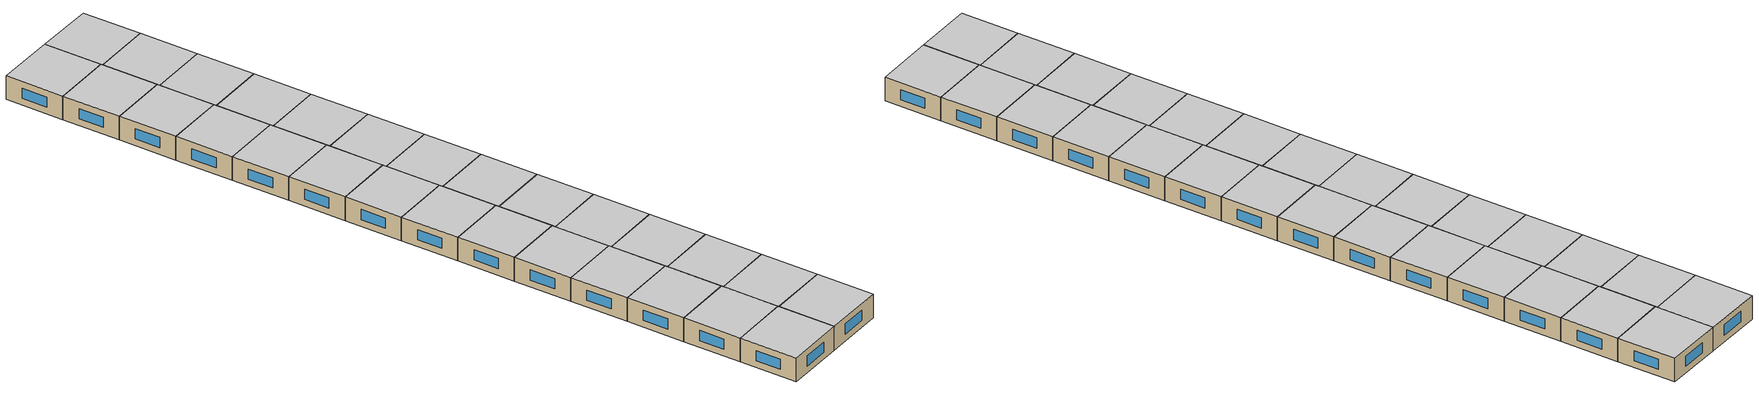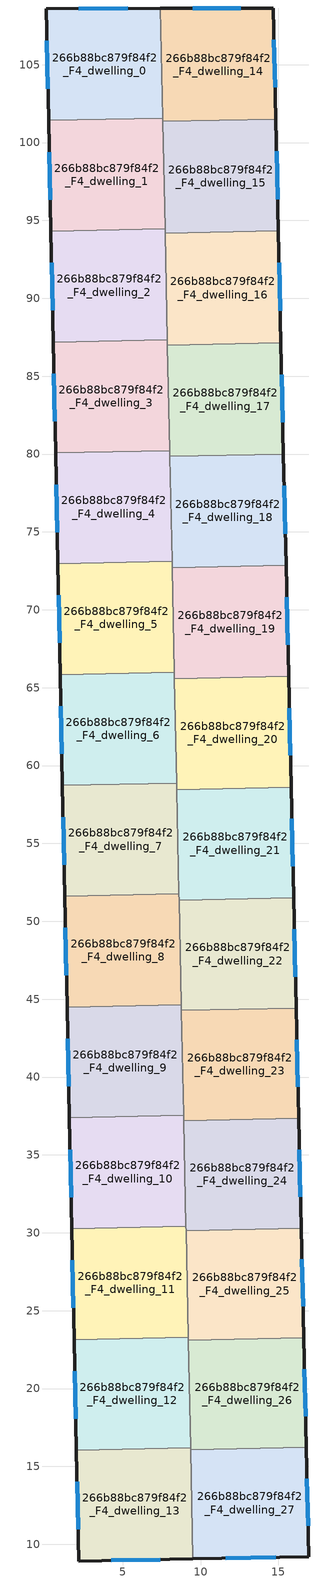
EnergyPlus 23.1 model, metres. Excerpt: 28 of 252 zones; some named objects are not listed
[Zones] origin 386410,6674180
266b88bc879f84f2_F4_dwelling_0
 floor to 266b88bc879f84f2_F3_dwelling_0 (EU_floor_Construction): 7.43,108.62 7.57,101.57 0.24,101.42 0.09,108.6 z12
 wall outside (EU_wall_Construction): 7.43,108.62 0.09,108.6 0.24,101.42 z12:15
 wall to 266b88bc879f84f2_F4_dwelling_14 (EU_wall_Construction): 7.57,101.57 7.43,108.62 z12:15
 wall to 266b88bc879f84f2_F4_dwelling_1 (EU_wall_Construction): 0.24,101.42 7.57,101.57 z12:15
 window (EU_Window_Construction): 5.33,108.61 2.19,108.6 / 0.14,106.55 0.2,103.47 z12.86:14.14
 ceiling to 266b88bc879f84f2_F5_dwelling_0 (EU_floor_Construction): 7.57,101.57 7.43,108.62 0.09,108.6 0.24,101.42 z15
266b88bc879f84f2_F4_dwelling_1
 floor to 266b88bc879f84f2_F3_dwelling_1 (EU_floor_Construction): 7.57,101.57 7.72,94.45 0.39,94.3 0.24,101.42 z12
 wall outside (EU_wall_Construction): 0.24,101.42 0.39,94.3 z12:15
 wall to 266b88bc879f84f2_F4_dwelling_2 (EU_wall_Construction): 0.39,94.3 7.72,94.45 z12:15
 wall to 266b88bc879f84f2_F4_dwelling_15 (EU_wall_Construction): 7.72,94.45 7.58,101.35 z12:15
 wall to 266b88bc879f84f2_F4_dwelling_14 (EU_wall_Construction): 7.58,101.35 7.57,101.57 z12:15
 window (EU_Window_Construction): 0.29,99.38 0.35,96.33 z12.86:14.14
 ceiling to 266b88bc879f84f2_F5_dwelling_1 (EU_floor_Construction): 7.72,94.45 7.57,101.57 0.24,101.42 0.39,94.3 z15
266b88bc879f84f2_F4_dwelling_10
 floor to 266b88bc879f84f2_F3_dwelling_10 (EU_floor_Construction): 8.91,37.53 9.06,30.42 1.73,30.26 1.58,37.38 z12
 wall outside (EU_wall_Construction): 1.58,37.38 1.73,30.26 z12:15
 wall to 266b88bc879f84f2_F4_dwelling_9 (EU_wall_Construction): 8.91,37.53 1.58,37.38 z12:15
 wall to 266b88bc879f84f2_F4_dwelling_11 (EU_wall_Construction): 1.73,30.26 9.06,30.42 z12:15
 wall to 266b88bc879f84f2_F4_dwelling_24 (EU_wall_Construction): 9.06,30.42 8.92,37.2 z12:15
 wall to 266b88bc879f84f2_F4_dwelling_23 (EU_wall_Construction): 8.92,37.2 8.91,37.53 z12:15
 window (EU_Window_Construction): 1.63,35.34 1.69,32.3 z12.86:14.14
 ceiling to 266b88bc879f84f2_F5_dwelling_10 (EU_floor_Construction): 9.06,30.42 8.91,37.53 1.58,37.38 1.73,30.26 z15
266b88bc879f84f2_F4_dwelling_11
 floor to 266b88bc879f84f2_F3_dwelling_11 (EU_floor_Construction): 9.06,30.42 9.21,23.3 1.88,23.15 1.73,30.26 z12
 wall outside (EU_wall_Construction): 1.73,30.26 1.88,23.15 z12:15
 wall to 266b88bc879f84f2_F4_dwelling_12 (EU_wall_Construction): 1.88,23.15 9.21,23.3 z12:15
 wall to 266b88bc879f84f2_F4_dwelling_25 (EU_wall_Construction): 9.21,23.3 9.07,30.14 z12:15
 wall to 266b88bc879f84f2_F4_dwelling_24 (EU_wall_Construction): 9.07,30.14 9.06,30.41 z12:15
 window (EU_Window_Construction): 1.78,28.23 1.84,25.18 z12.86:14.14
 ceiling to 266b88bc879f84f2_F5_dwelling_11 (EU_floor_Construction): 9.21,23.3 9.06,30.42 1.73,30.26 1.88,23.15 z15
266b88bc879f84f2_F4_dwelling_12
 floor to 266b88bc879f84f2_F3_dwelling_12 (EU_floor_Construction): 9.21,23.3 9.36,16.18 2.03,16.03 1.88,23.15 z12
 wall outside (EU_wall_Construction): 1.88,23.15 2.03,16.03 z12:15
 wall to 266b88bc879f84f2_F4_dwelling_13 (EU_wall_Construction): 2.03,16.03 9.36,16.18 z12:15
 wall to 266b88bc879f84f2_F4_dwelling_26 (EU_wall_Construction): 9.36,16.18 9.22,23.1 z12:15
 wall to 266b88bc879f84f2_F4_dwelling_25 (EU_wall_Construction): 9.22,23.1 9.21,23.3 z12:15
 window (EU_Window_Construction): 1.92,21.11 1.99,18.06 z12.86:14.14
 ceiling to 266b88bc879f84f2_F5_dwelling_12 (EU_floor_Construction): 9.36,16.18 9.21,23.3 1.88,23.15 2.03,16.03 z15
266b88bc879f84f2_F4_dwelling_13
 floor to 266b88bc879f84f2_F3_dwelling_13 (EU_floor_Construction): 9.36,16.18 9.36,16.07 9.51,9.06 2.18,8.92 2.03,16.03 z12
 wall outside (EU_wall_Construction): 2.03,16.03 2.18,8.92 9.51,9.06 z12:15
 wall to 266b88bc879f84f2_F4_dwelling_27 (EU_wall_Construction): 9.51,9.06 9.36,16.07 z12:15
 wall to 266b88bc879f84f2_F4_dwelling_26 (EU_wall_Construction): 9.36,16.07 9.36,16.18 z12:15
 window (EU_Window_Construction): 4.27,8.96 7.41,9.02 / 2.07,14 2.14,10.96 z12.86:14.14
 ceiling to 266b88bc879f84f2_F5_dwelling_13 (EU_floor_Construction): 9.51,9.06 9.36,16.07 9.36,16.18 2.03,16.03 2.18,8.92 z15
266b88bc879f84f2_F4_dwelling_14
 floor to 266b88bc879f84f2_F3_dwelling_14 (EU_floor_Construction): 14.67,108.64 14.83,101.5 7.58,101.35 7.43,108.62 z12
 wall outside (EU_wall_Construction): 14.83,101.5 14.67,108.64 7.43,108.62 z12:15
 wall to 266b88bc879f84f2_F4_dwelling_15 (EU_wall_Construction): 7.58,101.35 14.83,101.5 z12:15
 window (EU_Window_Construction): 12.6,108.63 9.5,108.62 / 14.78,103.54 14.71,106.6 z12.86:14.14
 ceiling to 266b88bc879f84f2_F5_dwelling_14 (EU_floor_Construction): 14.83,101.5 14.67,108.64 7.43,108.62 7.58,101.35 z15
266b88bc879f84f2_F4_dwelling_15
 floor to 266b88bc879f84f2_F3_dwelling_15 (EU_floor_Construction): 14.83,101.5 15,94.32 7.73,94.17 7.58,101.35 z12
 wall outside (EU_wall_Construction): 15,94.32 14.83,101.5 z12:15
 wall to 266b88bc879f84f2_F4_dwelling_16 (EU_wall_Construction): 7.73,94.17 15,94.32 z12:15
 wall to 266b88bc879f84f2_F4_dwelling_2 (EU_wall_Construction): 7.72,94.45 7.73,94.17 z12:15
 window (EU_Window_Construction): 14.95,96.37 14.88,99.45 z12.86:14.14
 ceiling to 266b88bc879f84f2_F5_dwelling_15 (EU_floor_Construction): 15,94.32 14.83,101.5 7.58,101.35 7.73,94.17 z15
266b88bc879f84f2_F4_dwelling_16
 floor to 266b88bc879f84f2_F3_dwelling_16 (EU_floor_Construction): 15,94.32 15.16,87.15 7.88,87 7.73,94.17 z12
 wall outside (EU_wall_Construction): 15.16,87.15 15,94.32 z12:15
 wall to 266b88bc879f84f2_F4_dwelling_17 (EU_wall_Construction): 7.88,87 15.16,87.15 z12:15
 wall to 266b88bc879f84f2_F4_dwelling_2 (EU_wall_Construction): 7.73,94.17 7.87,87.34 z12:15
 wall to 266b88bc879f84f2_F4_dwelling_3 (EU_wall_Construction): 7.87,87.34 7.88,87 z12:15
 window (EU_Window_Construction): 15.11,89.2 15.04,92.27 z12.86:14.14
 ceiling to 266b88bc879f84f2_F5_dwelling_16 (EU_floor_Construction): 15.16,87.15 15,94.32 7.73,94.17 7.88,87 z15
266b88bc879f84f2_F4_dwelling_17
 floor to 266b88bc879f84f2_F3_dwelling_17 (EU_floor_Construction): 15.16,87.15 15.32,80 8.03,79.84 7.88,87 z12
 wall outside (EU_wall_Construction): 15.32,80 15.16,87.15 z12:15
 wall to 266b88bc879f84f2_F4_dwelling_18 (EU_wall_Construction): 8.03,79.84 15.32,80 z12:15
 wall to 266b88bc879f84f2_F4_dwelling_3 (EU_wall_Construction): 7.88,87 8.02,80.22 z12:15
 wall to 266b88bc879f84f2_F4_dwelling_4 (EU_wall_Construction): 8.02,80.22 8.03,79.84 z12:15
 window (EU_Window_Construction): 15.28,82.04 15.21,85.11 z12.86:14.14
 ceiling to 266b88bc879f84f2_F5_dwelling_17 (EU_floor_Construction): 15.32,80 15.16,87.15 7.88,87 8.03,79.84 z15
266b88bc879f84f2_F4_dwelling_18
 floor to 266b88bc879f84f2_F3_dwelling_18 (EU_floor_Construction): 15.32,80 15.49,72.85 8.18,72.7 8.03,79.84 z12
 wall outside (EU_wall_Construction): 15.49,72.85 15.32,80 z12:15
 wall to 266b88bc879f84f2_F4_dwelling_19 (EU_wall_Construction): 8.18,72.7 15.49,72.85 z12:15
 wall to 266b88bc879f84f2_F4_dwelling_4 (EU_wall_Construction): 8.03,79.84 8.17,73.11 z12:15
 wall to 266b88bc879f84f2_F4_dwelling_5 (EU_wall_Construction): 8.17,73.11 8.18,72.7 z12:15
 window (EU_Window_Construction): 15.44,74.89 15.37,77.96 z12.86:14.14
 ceiling to 266b88bc879f84f2_F5_dwelling_18 (EU_floor_Construction): 15.49,72.85 15.32,80 8.03,79.84 8.18,72.7 z15
266b88bc879f84f2_F4_dwelling_19
 floor to 266b88bc879f84f2_F3_dwelling_19 (EU_floor_Construction): 15.49,72.85 15.65,65.73 8.33,65.57 8.18,72.7 z12
 wall outside (EU_wall_Construction): 15.65,65.73 15.49,72.85 z12:15
 wall to 266b88bc879f84f2_F4_dwelling_20 (EU_wall_Construction): 8.33,65.57 15.65,65.73 z12:15
 wall to 266b88bc879f84f2_F4_dwelling_5 (EU_wall_Construction): 8.18,72.7 8.32,65.99 z12:15
 wall to 266b88bc879f84f2_F4_dwelling_6 (EU_wall_Construction): 8.32,65.99 8.33,65.57 z12:15
 window (EU_Window_Construction): 15.61,67.76 15.53,70.82 z12.86:14.14
 ceiling to 266b88bc879f84f2_F5_dwelling_19 (EU_floor_Construction): 15.65,65.73 15.49,72.85 8.18,72.7 8.33,65.57 z15
266b88bc879f84f2_F4_dwelling_2
 floor to 266b88bc879f84f2_F3_dwelling_2 (EU_floor_Construction): 7.72,94.45 7.87,87.34 0.54,87.19 0.39,94.3 z12
 wall outside (EU_wall_Construction): 0.39,94.3 0.54,87.19 z12:15
 wall to 266b88bc879f84f2_F4_dwelling_3 (EU_wall_Construction): 0.54,87.19 7.87,87.34 z12:15
 window (EU_Window_Construction): 0.44,92.27 0.5,89.22 z12.86:14.14
 ceiling to 266b88bc879f84f2_F5_dwelling_2 (EU_floor_Construction): 7.87,87.34 7.72,94.45 0.39,94.3 0.54,87.19 z15
266b88bc879f84f2_F4_dwelling_20
 floor to 266b88bc879f84f2_F3_dwelling_20 (EU_floor_Construction): 15.65,65.73 15.82,58.61 8.48,58.46 8.33,65.57 z12
 wall outside (EU_wall_Construction): 15.82,58.61 15.65,65.73 z12:15
 wall to 266b88bc879f84f2_F4_dwelling_21 (EU_wall_Construction): 8.48,58.46 15.82,58.61 z12:15
 wall to 266b88bc879f84f2_F4_dwelling_6 (EU_wall_Construction): 8.33,65.57 8.47,58.88 z12:15
 wall to 266b88bc879f84f2_F4_dwelling_7 (EU_wall_Construction): 8.47,58.88 8.48,58.46 z12:15
 window (EU_Window_Construction): 15.77,60.65 15.7,63.69 z12.86:14.14
 ceiling to 266b88bc879f84f2_F5_dwelling_20 (EU_floor_Construction): 15.82,58.61 15.65,65.73 8.33,65.57 8.48,58.46 z15
266b88bc879f84f2_F4_dwelling_21
 floor to 266b88bc879f84f2_F3_dwelling_21 (EU_floor_Construction): 15.82,58.61 15.98,51.51 8.62,51.36 8.48,58.46 z12
 wall outside (EU_wall_Construction): 15.98,51.51 15.82,58.61 z12:15
 wall to 266b88bc879f84f2_F4_dwelling_22 (EU_wall_Construction): 8.62,51.36 15.98,51.51 z12:15
 wall to 266b88bc879f84f2_F4_dwelling_7 (EU_wall_Construction): 8.48,58.46 8.62,51.76 z12:15
 wall to 266b88bc879f84f2_F4_dwelling_8 (EU_wall_Construction): 8.62,51.76 8.62,51.36 z12:15
 window (EU_Window_Construction): 15.93,53.54 15.86,56.58 z12.86:14.14
 ceiling to 266b88bc879f84f2_F5_dwelling_21 (EU_floor_Construction): 15.98,51.51 15.82,58.61 8.48,58.46 8.62,51.36 z15
266b88bc879f84f2_F4_dwelling_22
 floor to 266b88bc879f84f2_F3_dwelling_22 (EU_floor_Construction): 15.98,51.51 16.14,44.43 8.77,44.27 8.62,51.36 z12
 wall outside (EU_wall_Construction): 16.14,44.43 15.98,51.51 z12:15
 wall to 266b88bc879f84f2_F4_dwelling_23 (EU_wall_Construction): 8.77,44.27 16.14,44.43 z12:15
 wall to 266b88bc879f84f2_F4_dwelling_8 (EU_wall_Construction): 8.62,51.36 8.77,44.65 z12:15
 wall to 266b88bc879f84f2_F4_dwelling_9 (EU_wall_Construction): 8.77,44.65 8.77,44.27 z12:15
 window (EU_Window_Construction): 16.09,46.45 16.02,49.49 z12.86:14.14
 ceiling to 266b88bc879f84f2_F5_dwelling_22 (EU_floor_Construction): 16.14,44.43 15.98,51.51 8.62,51.36 8.77,44.27 z15
266b88bc879f84f2_F4_dwelling_23
 floor to 266b88bc879f84f2_F3_dwelling_23 (EU_floor_Construction): 16.14,44.43 16.3,37.36 8.92,37.2 8.77,44.27 z12
 wall outside (EU_wall_Construction): 16.3,37.36 16.14,44.43 z12:15
 wall to 266b88bc879f84f2_F4_dwelling_24 (EU_wall_Construction): 8.92,37.2 16.3,37.36 z12:15
 wall to 266b88bc879f84f2_F4_dwelling_9 (EU_wall_Construction): 8.77,44.27 8.91,37.53 z12:15
 window (EU_Window_Construction): 16.26,39.38 16.19,42.41 z12.86:14.14
 ceiling to 266b88bc879f84f2_F5_dwelling_23 (EU_floor_Construction): 16.3,37.36 16.14,44.43 8.77,44.27 8.92,37.2 z15
266b88bc879f84f2_F4_dwelling_24
 floor to 266b88bc879f84f2_F3_dwelling_24 (EU_floor_Construction): 16.3,37.36 16.47,30.3 9.07,30.14 8.92,37.2 z12
 wall outside (EU_wall_Construction): 16.47,30.3 16.3,37.36 z12:15
 wall to 266b88bc879f84f2_F4_dwelling_25 (EU_wall_Construction): 9.07,30.14 16.47,30.3 z12:15
 window (EU_Window_Construction): 16.42,32.31 16.35,35.34 z12.86:14.14
 ceiling to 266b88bc879f84f2_F5_dwelling_24 (EU_floor_Construction): 16.47,30.3 16.3,37.36 8.92,37.2 9.07,30.14 z15
266b88bc879f84f2_F4_dwelling_25
 floor to 266b88bc879f84f2_F3_dwelling_25 (EU_floor_Construction): 16.47,30.3 16.63,23.25 9.22,23.1 9.07,30.14 z12
 wall outside (EU_wall_Construction): 16.63,23.25 16.47,30.3 z12:15
 wall to 266b88bc879f84f2_F4_dwelling_26 (EU_wall_Construction): 9.22,23.1 16.63,23.25 z12:15
 window (EU_Window_Construction): 16.58,25.27 16.51,28.29 z12.86:14.14
 ceiling to 266b88bc879f84f2_F5_dwelling_25 (EU_floor_Construction): 16.63,23.25 16.47,30.3 9.07,30.14 9.22,23.1 z15
266b88bc879f84f2_F4_dwelling_26
 floor to 266b88bc879f84f2_F3_dwelling_26 (EU_floor_Construction): 16.63,23.25 16.79,16.22 9.36,16.07 9.22,23.1 z12
 wall outside (EU_wall_Construction): 16.79,16.22 16.63,23.25 z12:15
 wall to 266b88bc879f84f2_F4_dwelling_27 (EU_wall_Construction): 9.36,16.07 16.79,16.22 z12:15
 window (EU_Window_Construction): 16.74,18.23 16.67,21.25 z12.86:14.14
 ceiling to 266b88bc879f84f2_F5_dwelling_26 (EU_floor_Construction): 16.79,16.22 16.63,23.25 9.22,23.1 9.36,16.07 z15
266b88bc879f84f2_F4_dwelling_27
 floor to 266b88bc879f84f2_F3_dwelling_27 (EU_floor_Construction): 16.79,16.22 16.95,9.2 9.51,9.06 9.36,16.07 z12
 wall outside (EU_wall_Construction): 9.51,9.06 16.95,9.2 16.79,16.22 z12:15
 window (EU_Window_Construction): 16.9,11.2 16.83,14.22 / 11.63,9.1 14.82,9.16 z12.86:14.14
 ceiling to 266b88bc879f84f2_F5_dwelling_27 (EU_floor_Construction): 16.95,9.2 16.79,16.22 9.36,16.07 9.51,9.06 z15
266b88bc879f84f2_F4_dwelling_3
 floor to 266b88bc879f84f2_F3_dwelling_3 (EU_floor_Construction): 7.87,87.34 8.02,80.22 0.69,80.07 0.54,87.19 z12
 wall outside (EU_wall_Construction): 0.54,87.19 0.69,80.07 z12:15
 wall to 266b88bc879f84f2_F4_dwelling_4 (EU_wall_Construction): 0.69,80.07 8.02,80.22 z12:15
 window (EU_Window_Construction): 0.58,85.15 0.65,82.1 z12.86:14.14
 ceiling to 266b88bc879f84f2_F5_dwelling_3 (EU_floor_Construction): 8.02,80.22 7.87,87.34 0.54,87.19 0.69,80.07 z15
266b88bc879f84f2_F4_dwelling_4
 floor to 266b88bc879f84f2_F3_dwelling_4 (EU_floor_Construction): 8.02,80.22 8.17,73.11 0.84,72.95 0.69,80.07 z12
 wall outside (EU_wall_Construction): 0.69,80.07 0.84,72.95 z12:15
 wall to 266b88bc879f84f2_F4_dwelling_5 (EU_wall_Construction): 0.84,72.95 8.17,73.11 z12:15
 window (EU_Window_Construction): 0.73,78.04 0.8,74.99 z12.86:14.14
 ceiling to 266b88bc879f84f2_F5_dwelling_4 (EU_floor_Construction): 8.17,73.11 8.02,80.22 0.69,80.07 0.84,72.95 z15
266b88bc879f84f2_F4_dwelling_5
 floor to 266b88bc879f84f2_F3_dwelling_5 (EU_floor_Construction): 8.17,73.11 8.32,65.99 0.99,65.84 0.84,72.95 z12
 wall outside (EU_wall_Construction): 0.84,72.95 0.99,65.84 z12:15
 wall to 266b88bc879f84f2_F4_dwelling_6 (EU_wall_Construction): 0.99,65.84 8.32,65.99 z12:15
 window (EU_Window_Construction): 0.88,70.92 0.95,67.87 z12.86:14.14
 ceiling to 266b88bc879f84f2_F5_dwelling_5 (EU_floor_Construction): 8.32,65.99 8.17,73.11 0.84,72.95 0.99,65.84 z15
266b88bc879f84f2_F4_dwelling_6
 floor to 266b88bc879f84f2_F3_dwelling_6 (EU_floor_Construction): 8.32,65.99 8.47,58.88 1.14,58.72 0.99,65.84 z12
 wall outside (EU_wall_Construction): 0.99,65.84 1.14,58.72 z12:15
 wall to 266b88bc879f84f2_F4_dwelling_7 (EU_wall_Construction): 1.14,58.72 8.47,58.88 z12:15
 window (EU_Window_Construction): 1.03,63.81 1.09,60.76 z12.86:14.14
 ceiling to 266b88bc879f84f2_F5_dwelling_6 (EU_floor_Construction): 8.47,58.88 8.32,65.99 0.99,65.84 1.14,58.72 z15
266b88bc879f84f2_F4_dwelling_7
 floor to 266b88bc879f84f2_F3_dwelling_7 (EU_floor_Construction): 8.47,58.88 8.62,51.76 1.29,51.61 1.14,58.72 z12
 wall outside (EU_wall_Construction): 1.14,58.72 1.29,51.61 z12:15
 wall to 266b88bc879f84f2_F4_dwelling_8 (EU_wall_Construction): 1.29,51.61 8.62,51.76 z12:15
 window (EU_Window_Construction): 1.18,56.69 1.24,53.64 z12.86:14.14
 ceiling to 266b88bc879f84f2_F5_dwelling_7 (EU_floor_Construction): 8.62,51.76 8.47,58.88 1.14,58.72 1.29,51.61 z15
266b88bc879f84f2_F4_dwelling_8
 floor to 266b88bc879f84f2_F3_dwelling_8 (EU_floor_Construction): 8.62,51.76 8.77,44.65 1.43,44.49 1.29,51.61 z12
 wall outside (EU_wall_Construction): 1.29,51.61 1.43,44.49 z12:15
 wall to 266b88bc879f84f2_F4_dwelling_9 (EU_wall_Construction): 1.43,44.49 8.77,44.65 z12:15
 window (EU_Window_Construction): 1.33,49.58 1.39,46.53 z12.86:14.14
 ceiling to 266b88bc879f84f2_F5_dwelling_8 (EU_floor_Construction): 8.77,44.65 8.62,51.76 1.29,51.61 1.43,44.49 z15
266b88bc879f84f2_F4_dwelling_9
 floor to 266b88bc879f84f2_F3_dwelling_9 (EU_floor_Construction): 8.77,44.65 8.91,37.53 1.58,37.38 1.43,44.49 z12
 wall outside (EU_wall_Construction): 1.43,44.49 1.58,37.38 z12:15
 window (EU_Window_Construction): 1.48,42.46 1.54,39.41 z12.86:14.14
 ceiling to 266b88bc879f84f2_F5_dwelling_9 (EU_floor_Construction): 8.91,37.53 8.77,44.65 1.43,44.49 1.58,37.38 z15
[Building]
EU S2 Campaign: North Axis=0; Terrain=City; Solar Distribution=FullExterior
[Site:Location]
Helsinki-Vantaa.AP: Latitude=60.317; Longitude=24.963; Time Zone=2; Elevation=54.6
[SizingPeriod:WeatherFileDays]
AnnualSizingPeriod: Begin Month=1; Begin Day of Month=1; End Month=12; End Day of Month=31; Day of Week for Start Day=Monday; Use Weather File Daylight Saving Period=No; Use Weather File Rain and Snow Indicators=No
[MATERIAL]
EU_InternalMass_Material: Roughness=MediumRough; Thickness=0.1; Conductivity=1; Density=1800; Specific Heat=900; Thermal Absorptance=0.9; Solar Absorptance=0.7; Visible Absorptance=0.7
[MATERIAL:NOMASS] Roughness=MediumRough; Thermal Absorptance=0.9; Solar Absorptance=0.7; Visible Absorptance=0.7
Name | Thermal Resistance
EU_wall_NoMass | 1.10183
EU_floor_NoMass | 1.70606
[WINDOWMATERIAL:SIMPLEGLAZINGSYSTEM]
EU_Window_SimpleGlazing: UFactor=3.11035; Solar Heat Gain Coefficient=0.8; Visible Transmittance=0.8
[CONSTRUCTION]
EU_wall_Construction: EU_wall_NoMass
EU_floor_Construction: EU_floor_NoMass
EU_Window_Construction: EU_Window_SimpleGlazing
EU_InternalMass_Construction: EU_InternalMass_Material
[ZONE] Type=1; Multiplier=1; Ceiling Height=autocalculate; Floor Area=autocalculate; Part of Total Floor Area=Yes
Name | Volume
266b88bc879f84f2_F4_dwelling_0 | 156.552
266b88bc879f84f2_F4_dwelling_1; 266b88bc879f84f2_F4_dwelling_9 | 156.528
266b88bc879f84f2_F4_dwelling_10; 266b88bc879f84f2_F4_dwelling_19; 266b88bc879f84f2_F4_dwelling_24; 266b88bc879f84f2_F4_dwelling_5 | 156.549
266b88bc879f84f2_F4_dwelling_11 | 156.54
266b88bc879f84f2_F4_dwelling_12; 266b88bc879f84f2_F4_dwelling_3; 266b88bc879f84f2_F4_dwelling_6; 266b88bc879f84f2_F4_dwelling_7; 266b88bc879f84f2_F4_dwelling_8 | 156.538
266b88bc879f84f2_F4_dwelling_13; 266b88bc879f84f2_F4_dwelling_20; 266b88bc879f84f2_F4_dwelling_26; 266b88bc879f84f2_F4_dwelling_27 | 156.541
266b88bc879f84f2_F4_dwelling_14 | 156.543
266b88bc879f84f2_F4_dwelling_15 | 156.539
266b88bc879f84f2_F4_dwelling_16; 266b88bc879f84f2_F4_dwelling_18 | 156.535
266b88bc879f84f2_F4_dwelling_17 | 156.519
266b88bc879f84f2_F4_dwelling_2 | 156.527
266b88bc879f84f2_F4_dwelling_21 | 156.531
266b88bc879f84f2_F4_dwelling_22 | 156.53
266b88bc879f84f2_F4_dwelling_23 | 156.529
266b88bc879f84f2_F4_dwelling_25 | 156.532
266b88bc879f84f2_F4_dwelling_4 | 156.55
[INTERNALMASS] Construction=EU_InternalMass_Construction
Name | Zone or ZoneList | Surface Area
266b88bc879f84f2_F4_dwelling_0_EU_InternalMass | 266b88bc879f84f2_F4_dwelling_0 | 52.1839
266b88bc879f84f2_F4_dwelling_1_EU_InternalMass | 266b88bc879f84f2_F4_dwelling_1 | 52.1757
266b88bc879f84f2_F4_dwelling_2_EU_InternalMass | 266b88bc879f84f2_F4_dwelling_2 | 52.1757
266b88bc879f84f2_F4_dwelling_3_EU_InternalMass | 266b88bc879f84f2_F4_dwelling_3 | 52.1795
266b88bc879f84f2_F4_dwelling_4_EU_InternalMass | 266b88bc879f84f2_F4_dwelling_4 | 52.1832
266b88bc879f84f2_F4_dwelling_5_EU_InternalMass | 266b88bc879f84f2_F4_dwelling_5 | 52.183
266b88bc879f84f2_F4_dwelling_6_EU_InternalMass | 266b88bc879f84f2_F4_dwelling_6 | 52.1792
266b88bc879f84f2_F4_dwelling_7_EU_InternalMass | 266b88bc879f84f2_F4_dwelling_7 | 52.1795
266b88bc879f84f2_F4_dwelling_8_EU_InternalMass | 266b88bc879f84f2_F4_dwelling_8 | 52.1836
266b88bc879f84f2_F4_dwelling_9_EU_InternalMass | 266b88bc879f84f2_F4_dwelling_9 | 52.1757
266b88bc879f84f2_F4_dwelling_10_EU_InternalMass | 266b88bc879f84f2_F4_dwelling_10 | 52.1831
266b88bc879f84f2_F4_dwelling_11_EU_InternalMass | 266b88bc879f84f2_F4_dwelling_11 | 52.1795
266b88bc879f84f2_F4_dwelling_12_EU_InternalMass | 266b88bc879f84f2_F4_dwelling_12 | 52.1793
266b88bc879f84f2_F4_dwelling_13_EU_InternalMass | 266b88bc879f84f2_F4_dwelling_13 | 52.1815
266b88bc879f84f2_F4_dwelling_14_EU_InternalMass | 266b88bc879f84f2_F4_dwelling_14 | 52.1811
266b88bc879f84f2_F4_dwelling_15_EU_InternalMass | 266b88bc879f84f2_F4_dwelling_15 | 52.1797
266b88bc879f84f2_F4_dwelling_16_EU_InternalMass | 266b88bc879f84f2_F4_dwelling_16 | 52.1784
266b88bc879f84f2_F4_dwelling_17_EU_InternalMass | 266b88bc879f84f2_F4_dwelling_17 | 52.1732
266b88bc879f84f2_F4_dwelling_18_EU_InternalMass | 266b88bc879f84f2_F4_dwelling_18 | 52.1784
266b88bc879f84f2_F4_dwelling_19_EU_InternalMass | 266b88bc879f84f2_F4_dwelling_19 | 52.1831
266b88bc879f84f2_F4_dwelling_20_EU_InternalMass | 266b88bc879f84f2_F4_dwelling_20 | 52.1801
266b88bc879f84f2_F4_dwelling_21_EU_InternalMass | 266b88bc879f84f2_F4_dwelling_21 | 52.1769
266b88bc879f84f2_F4_dwelling_22_EU_InternalMass | 266b88bc879f84f2_F4_dwelling_22 | 52.1767
266b88bc879f84f2_F4_dwelling_23_EU_InternalMass | 266b88bc879f84f2_F4_dwelling_23 | 52.1763
266b88bc879f84f2_F4_dwelling_24_EU_InternalMass | 266b88bc879f84f2_F4_dwelling_24 | 52.1827
266b88bc879f84f2_F4_dwelling_25_EU_InternalMass | 266b88bc879f84f2_F4_dwelling_25 | 52.1778
266b88bc879f84f2_F4_dwelling_26_EU_InternalMass | 266b88bc879f84f2_F4_dwelling_26 | 52.1802
266b88bc879f84f2_F4_dwelling_27_EU_InternalMass | 266b88bc879f84f2_F4_dwelling_27 | 52.1801
[OTHEREQUIPMENT] Fuel Type=Electricity; Design Level Calculation Method=Watts/Area; Power per Zone Floor Area=1; Fraction Latent=0; Fraction Radiant=0; Fraction Lost=0; Carbon Dioxide Generation Rate=0; EndUse Subcategory=EU_Step8_InternalGains
Name | Zone or ZoneList or Space or SpaceList | Schedule
EU_Step8_InternalGain_266b88bc879f84f2_F4_dwelling_0_f000 | 266b88bc879f84f2_F4_dwelling_0 | EU_Step8_GainSchedule_266b88bc879f84f2_F4_dwelling_0_f000
EU_Step8_InternalGain_266b88bc879f84f2_F4_dwelling_1_f000 | 266b88bc879f84f2_F4_dwelling_1 | EU_Step8_GainSchedule_266b88bc879f84f2_F4_dwelling_1_f000
EU_Step8_InternalGain_266b88bc879f84f2_F4_dwelling_2_f000 | 266b88bc879f84f2_F4_dwelling_2 | EU_Step8_GainSchedule_266b88bc879f84f2_F4_dwelling_2_f000
EU_Step8_InternalGain_266b88bc879f84f2_F4_dwelling_3_f000 | 266b88bc879f84f2_F4_dwelling_3 | EU_Step8_GainSchedule_266b88bc879f84f2_F4_dwelling_3_f000
EU_Step8_InternalGain_266b88bc879f84f2_F4_dwelling_4_f000 | 266b88bc879f84f2_F4_dwelling_4 | EU_Step8_GainSchedule_266b88bc879f84f2_F4_dwelling_4_f000
EU_Step8_InternalGain_266b88bc879f84f2_F4_dwelling_5_f000 | 266b88bc879f84f2_F4_dwelling_5 | EU_Step8_GainSchedule_266b88bc879f84f2_F4_dwelling_5_f000
EU_Step8_InternalGain_266b88bc879f84f2_F4_dwelling_6_f000 | 266b88bc879f84f2_F4_dwelling_6 | EU_Step8_GainSchedule_266b88bc879f84f2_F4_dwelling_6_f000
EU_Step8_InternalGain_266b88bc879f84f2_F4_dwelling_7_f000 | 266b88bc879f84f2_F4_dwelling_7 | EU_Step8_GainSchedule_266b88bc879f84f2_F4_dwelling_7_f000
EU_Step8_InternalGain_266b88bc879f84f2_F4_dwelling_8_f000 | 266b88bc879f84f2_F4_dwelling_8 | EU_Step8_GainSchedule_266b88bc879f84f2_F4_dwelling_8_f000
EU_Step8_InternalGain_266b88bc879f84f2_F4_dwelling_9_f000 | 266b88bc879f84f2_F4_dwelling_9 | EU_Step8_GainSchedule_266b88bc879f84f2_F4_dwelling_9_f000
EU_Step8_InternalGain_266b88bc879f84f2_F4_dwelling_10_f000 | 266b88bc879f84f2_F4_dwelling_10 | EU_Step8_GainSchedule_266b88bc879f84f2_F4_dwelling_10_f000
EU_Step8_InternalGain_266b88bc879f84f2_F4_dwelling_11_f000 | 266b88bc879f84f2_F4_dwelling_11 | EU_Step8_GainSchedule_266b88bc879f84f2_F4_dwelling_11_f000
EU_Step8_InternalGain_266b88bc879f84f2_F4_dwelling_12_f000 | 266b88bc879f84f2_F4_dwelling_12 | EU_Step8_GainSchedule_266b88bc879f84f2_F4_dwelling_12_f000
EU_Step8_InternalGain_266b88bc879f84f2_F4_dwelling_13_f000 | 266b88bc879f84f2_F4_dwelling_13 | EU_Step8_GainSchedule_266b88bc879f84f2_F4_dwelling_13_f000
EU_Step8_InternalGain_266b88bc879f84f2_F4_dwelling_14_f000 | 266b88bc879f84f2_F4_dwelling_14 | EU_Step8_GainSchedule_266b88bc879f84f2_F4_dwelling_14_f000
EU_Step8_InternalGain_266b88bc879f84f2_F4_dwelling_15_f000 | 266b88bc879f84f2_F4_dwelling_15 | EU_Step8_GainSchedule_266b88bc879f84f2_F4_dwelling_15_f000
EU_Step8_InternalGain_266b88bc879f84f2_F4_dwelling_16_f000 | 266b88bc879f84f2_F4_dwelling_16 | EU_Step8_GainSchedule_266b88bc879f84f2_F4_dwelling_16_f000
EU_Step8_InternalGain_266b88bc879f84f2_F4_dwelling_17_f000 | 266b88bc879f84f2_F4_dwelling_17 | EU_Step8_GainSchedule_266b88bc879f84f2_F4_dwelling_17_f000
EU_Step8_InternalGain_266b88bc879f84f2_F4_dwelling_18_f000 | 266b88bc879f84f2_F4_dwelling_18 | EU_Step8_GainSchedule_266b88bc879f84f2_F4_dwelling_18_f000
EU_Step8_InternalGain_266b88bc879f84f2_F4_dwelling_19_f000 | 266b88bc879f84f2_F4_dwelling_19 | EU_Step8_GainSchedule_266b88bc879f84f2_F4_dwelling_19_f000
EU_Step8_InternalGain_266b88bc879f84f2_F4_dwelling_20_f000 | 266b88bc879f84f2_F4_dwelling_20 | EU_Step8_GainSchedule_266b88bc879f84f2_F4_dwelling_20_f000
EU_Step8_InternalGain_266b88bc879f84f2_F4_dwelling_21_f000 | 266b88bc879f84f2_F4_dwelling_21 | EU_Step8_GainSchedule_266b88bc879f84f2_F4_dwelling_21_f000
EU_Step8_InternalGain_266b88bc879f84f2_F4_dwelling_22_f000 | 266b88bc879f84f2_F4_dwelling_22 | EU_Step8_GainSchedule_266b88bc879f84f2_F4_dwelling_22_f000
EU_Step8_InternalGain_266b88bc879f84f2_F4_dwelling_23_f000 | 266b88bc879f84f2_F4_dwelling_23 | EU_Step8_GainSchedule_266b88bc879f84f2_F4_dwelling_23_f000
EU_Step8_InternalGain_266b88bc879f84f2_F4_dwelling_24_f000 | 266b88bc879f84f2_F4_dwelling_24 | EU_Step8_GainSchedule_266b88bc879f84f2_F4_dwelling_24_f000
EU_Step8_InternalGain_266b88bc879f84f2_F4_dwelling_25_f000 | 266b88bc879f84f2_F4_dwelling_25 | EU_Step8_GainSchedule_266b88bc879f84f2_F4_dwelling_25_f000
EU_Step8_InternalGain_266b88bc879f84f2_F4_dwelling_26_f000 | 266b88bc879f84f2_F4_dwelling_26 | EU_Step8_GainSchedule_266b88bc879f84f2_F4_dwelling_26_f000
EU_Step8_InternalGain_266b88bc879f84f2_F4_dwelling_27_f000 | 266b88bc879f84f2_F4_dwelling_27 | EU_Step8_GainSchedule_266b88bc879f84f2_F4_dwelling_27_f000
[ZONEVENTILATION:DESIGNFLOWRATE] Schedule=EU_AlwaysOn; Design Flow Rate Calculation Method=AirChanges/Hour; Air Changes per Hour=0.756316; Ventilation Type=Natural; Fan Pressure Rise=0; Fan Total Efficiency=1; Constant Term Coefficient=1; Temperature Term Coefficient=0; Velocity Term Coefficient=0; Velocity Squared Term Coefficient=0; Minimum Indoor Temperature=-100; Maximum Indoor Temperature=100; Delta Temperature=-100; Minimum Outdoor Temperature=-100; Maximum Outdoor Temperature=100; Maximum Wind Speed=40
Name | Zone or ZoneList or Space or SpaceList
EU_ConstantAir_266b88bc879f84f2_F4_dwelling_0 | 266b88bc879f84f2_F4_dwelling_0
EU_ConstantAir_266b88bc879f84f2_F4_dwelling_1 | 266b88bc879f84f2_F4_dwelling_1
EU_ConstantAir_266b88bc879f84f2_F4_dwelling_2 | 266b88bc879f84f2_F4_dwelling_2
EU_ConstantAir_266b88bc879f84f2_F4_dwelling_3 | 266b88bc879f84f2_F4_dwelling_3
EU_ConstantAir_266b88bc879f84f2_F4_dwelling_4 | 266b88bc879f84f2_F4_dwelling_4
EU_ConstantAir_266b88bc879f84f2_F4_dwelling_5 | 266b88bc879f84f2_F4_dwelling_5
EU_ConstantAir_266b88bc879f84f2_F4_dwelling_6 | 266b88bc879f84f2_F4_dwelling_6
EU_ConstantAir_266b88bc879f84f2_F4_dwelling_7 | 266b88bc879f84f2_F4_dwelling_7
EU_ConstantAir_266b88bc879f84f2_F4_dwelling_8 | 266b88bc879f84f2_F4_dwelling_8
EU_ConstantAir_266b88bc879f84f2_F4_dwelling_9 | 266b88bc879f84f2_F4_dwelling_9
EU_ConstantAir_266b88bc879f84f2_F4_dwelling_10 | 266b88bc879f84f2_F4_dwelling_10
EU_ConstantAir_266b88bc879f84f2_F4_dwelling_11 | 266b88bc879f84f2_F4_dwelling_11
EU_ConstantAir_266b88bc879f84f2_F4_dwelling_12 | 266b88bc879f84f2_F4_dwelling_12
EU_ConstantAir_266b88bc879f84f2_F4_dwelling_13 | 266b88bc879f84f2_F4_dwelling_13
EU_ConstantAir_266b88bc879f84f2_F4_dwelling_14 | 266b88bc879f84f2_F4_dwelling_14
EU_ConstantAir_266b88bc879f84f2_F4_dwelling_15 | 266b88bc879f84f2_F4_dwelling_15
EU_ConstantAir_266b88bc879f84f2_F4_dwelling_16 | 266b88bc879f84f2_F4_dwelling_16
EU_ConstantAir_266b88bc879f84f2_F4_dwelling_17 | 266b88bc879f84f2_F4_dwelling_17
EU_ConstantAir_266b88bc879f84f2_F4_dwelling_18 | 266b88bc879f84f2_F4_dwelling_18
EU_ConstantAir_266b88bc879f84f2_F4_dwelling_19 | 266b88bc879f84f2_F4_dwelling_19
EU_ConstantAir_266b88bc879f84f2_F4_dwelling_20 | 266b88bc879f84f2_F4_dwelling_20
EU_ConstantAir_266b88bc879f84f2_F4_dwelling_21 | 266b88bc879f84f2_F4_dwelling_21
EU_ConstantAir_266b88bc879f84f2_F4_dwelling_22 | 266b88bc879f84f2_F4_dwelling_22
EU_ConstantAir_266b88bc879f84f2_F4_dwelling_23 | 266b88bc879f84f2_F4_dwelling_23
EU_ConstantAir_266b88bc879f84f2_F4_dwelling_24 | 266b88bc879f84f2_F4_dwelling_24
EU_ConstantAir_266b88bc879f84f2_F4_dwelling_25 | 266b88bc879f84f2_F4_dwelling_25
EU_ConstantAir_266b88bc879f84f2_F4_dwelling_26 | 266b88bc879f84f2_F4_dwelling_26
EU_ConstantAir_266b88bc879f84f2_F4_dwelling_27 | 266b88bc879f84f2_F4_dwelling_27
[HVACTEMPLATE:ZONE:IDEALLOADSAIRSYSTEM] System Availability Schedule=EU_AlwaysOn; Maximum Heating Supply Air Temperature=50; Minimum Cooling Supply Air Temperature=13; Maximum Heating Supply Air Humidity Ratio=0.0156; Minimum Cooling Supply Air Humidity Ratio=0.0077; Heating Limit=NoLimit; Cooling Limit=NoLimit; Heating Availability Schedule=EU_AlwaysOn; Cooling Availability Schedule=EU_CoolingOff; Dehumidification Control Type=ConstantSensibleHeatRatio; Cooling Sensible Heat Ratio=0.7; Dehumidification Setpoint=60; Humidification Control Type=None; Humidification Setpoint=30; Outdoor Air Method=None; Outdoor Air Flow Rate per Person=0.00944; Outdoor Air Flow Rate per Zone Floor Area=0; Outdoor Air Flow Rate per Zone=0; Demand Controlled Ventilation Type=None; Outdoor Air Economizer Type=NoEconomizer; Heat Recovery Type=None; Sensible Heat Recovery Effectiveness=0.7; Latent Heat Recovery Effectiveness=0.65
Name | Template Thermostat
266b88bc879f84f2_F4_dwelling_0 | EU_HeatOnly_266b88bc879f84f2_F4_dwelling_0
266b88bc879f84f2_F4_dwelling_1 | EU_HeatOnly_266b88bc879f84f2_F4_dwelling_1
266b88bc879f84f2_F4_dwelling_2 | EU_HeatOnly_266b88bc879f84f2_F4_dwelling_2
266b88bc879f84f2_F4_dwelling_3 | EU_HeatOnly_266b88bc879f84f2_F4_dwelling_3
266b88bc879f84f2_F4_dwelling_4 | EU_HeatOnly_266b88bc879f84f2_F4_dwelling_4
266b88bc879f84f2_F4_dwelling_5 | EU_HeatOnly_266b88bc879f84f2_F4_dwelling_5
266b88bc879f84f2_F4_dwelling_6 | EU_HeatOnly_266b88bc879f84f2_F4_dwelling_6
266b88bc879f84f2_F4_dwelling_7 | EU_HeatOnly_266b88bc879f84f2_F4_dwelling_7
266b88bc879f84f2_F4_dwelling_8 | EU_HeatOnly_266b88bc879f84f2_F4_dwelling_8
266b88bc879f84f2_F4_dwelling_9 | EU_HeatOnly_266b88bc879f84f2_F4_dwelling_9
266b88bc879f84f2_F4_dwelling_10 | EU_HeatOnly_266b88bc879f84f2_F4_dwelling_10
266b88bc879f84f2_F4_dwelling_11 | EU_HeatOnly_266b88bc879f84f2_F4_dwelling_11
266b88bc879f84f2_F4_dwelling_12 | EU_HeatOnly_266b88bc879f84f2_F4_dwelling_12
266b88bc879f84f2_F4_dwelling_13 | EU_HeatOnly_266b88bc879f84f2_F4_dwelling_13
266b88bc879f84f2_F4_dwelling_14 | EU_HeatOnly_266b88bc879f84f2_F4_dwelling_14
266b88bc879f84f2_F4_dwelling_15 | EU_HeatOnly_266b88bc879f84f2_F4_dwelling_15
266b88bc879f84f2_F4_dwelling_16 | EU_HeatOnly_266b88bc879f84f2_F4_dwelling_16
266b88bc879f84f2_F4_dwelling_17 | EU_HeatOnly_266b88bc879f84f2_F4_dwelling_17
266b88bc879f84f2_F4_dwelling_18 | EU_HeatOnly_266b88bc879f84f2_F4_dwelling_18
266b88bc879f84f2_F4_dwelling_19 | EU_HeatOnly_266b88bc879f84f2_F4_dwelling_19
266b88bc879f84f2_F4_dwelling_20 | EU_HeatOnly_266b88bc879f84f2_F4_dwelling_20
266b88bc879f84f2_F4_dwelling_21 | EU_HeatOnly_266b88bc879f84f2_F4_dwelling_21
266b88bc879f84f2_F4_dwelling_22 | EU_HeatOnly_266b88bc879f84f2_F4_dwelling_22
266b88bc879f84f2_F4_dwelling_23 | EU_HeatOnly_266b88bc879f84f2_F4_dwelling_23
266b88bc879f84f2_F4_dwelling_24 | EU_HeatOnly_266b88bc879f84f2_F4_dwelling_24
266b88bc879f84f2_F4_dwelling_25 | EU_HeatOnly_266b88bc879f84f2_F4_dwelling_25
266b88bc879f84f2_F4_dwelling_26 | EU_HeatOnly_266b88bc879f84f2_F4_dwelling_26
266b88bc879f84f2_F4_dwelling_27 | EU_HeatOnly_266b88bc879f84f2_F4_dwelling_27
[SIZING:ZONE] Zone Cooling Design Supply Air Temperature Input Method=SupplyAirTemperature; Zone Cooling Design Supply Air Temperature=13; Zone Heating Design Supply Air Temperature Input Method=SupplyAirTemperature; Zone Heating Design Supply Air Temperature=50; Zone Cooling Design Supply Air Humidity Ratio=0.008; Zone Heating Design Supply Air Humidity Ratio=0.008; Cooling Design Air Flow Method=DesignDay; Cooling Design Air Flow Rate=0; Cooling Minimum Air Flow per Zone Floor Area=0.000762; Cooling Minimum Air Flow=0; Cooling Minimum Air Flow Fraction=0.2; Heating Design Air Flow Method=DesignDay; Heating Design Air Flow Rate=0; Heating Maximum Air Flow per Zone Floor Area=0.002032; Heating Maximum Air Flow=0.141576; Heating Maximum Air Flow Fraction=0.3; Account for Dedicated Outdoor Air System=No; Dedicated Outdoor Air System Control Strategy=NeutralSupplyAir; Dedicated Outdoor Air Low Setpoint Temperature for Design=autosize; Dedicated Outdoor Air High Setpoint Temperature for Design=autosize; Zone Load Sizing Method=Sensible Load Only No Latent Load; Zone Latent Cooling Design Supply Air Humidity Ratio Input Method=HumidityRatioDifference; Zone Cooling Design Supply Air Humidity Ratio Difference=0.005; Zone Latent Heating Design Supply Air Humidity Ratio Input Method=HumidityRatioDifference; Zone Humidification Design Supply Air Humidity Ratio Difference=0.005
266b88bc879f84f2_F4_dwelling_0; 266b88bc879f84f2_F4_dwelling_1; 266b88bc879f84f2_F4_dwelling_2; 266b88bc879f84f2_F4_dwelling_3; 266b88bc879f84f2_F4_dwelling_4; 266b88bc879f84f2_F4_dwelling_5; 266b88bc879f84f2_F4_dwelling_6; 266b88bc879f84f2_F4_dwelling_7; 266b88bc879f84f2_F4_dwelling_8; 266b88bc879f84f2_F4_dwelling_9; 266b88bc879f84f2_F4_dwelling_10; 266b88bc879f84f2_F4_dwelling_11; 266b88bc879f84f2_F4_dwelling_12; 266b88bc879f84f2_F4_dwelling_13; 266b88bc879f84f2_F4_dwelling_14; 266b88bc879f84f2_F4_dwelling_15; 266b88bc879f84f2_F4_dwelling_16; 266b88bc879f84f2_F4_dwelling_17; 266b88bc879f84f2_F4_dwelling_18; 266b88bc879f84f2_F4_dwelling_19; 266b88bc879f84f2_F4_dwelling_20; 266b88bc879f84f2_F4_dwelling_21; 266b88bc879f84f2_F4_dwelling_22; 266b88bc879f84f2_F4_dwelling_23; 266b88bc879f84f2_F4_dwelling_24; 266b88bc879f84f2_F4_dwelling_25; 266b88bc879f84f2_F4_dwelling_26; 266b88bc879f84f2_F4_dwelling_27
[SCHEDULE:CONSTANT]
Name | Hourly Value
EU_AlwaysOn | 1
EU_CoolingOff | 0
[SCHEDULE:FILE] Column Number=1; Rows to Skip at Top=0; Number of Hours of Data=8760; Column Separator=Comma; Interpolate to Timestep=No; Minutes per Item=60; Adjust Schedule for Daylight Savings=Yes
Name | File
EU_Step8_GainSchedule_266b88bc879f84f2_F4_dwelling_0_f000 | ../../schedules/266b88bc879f84f2/266b88bc879f84f2_F4_dwelling_0_f000_gain.csv
EU_Step8_GainSchedule_266b88bc879f84f2_F4_dwelling_1_f000 | ../../schedules/266b88bc879f84f2/266b88bc879f84f2_F4_dwelling_1_f000_gain.csv
EU_Step8_GainSchedule_266b88bc879f84f2_F4_dwelling_2_f000 | ../../schedules/266b88bc879f84f2/266b88bc879f84f2_F4_dwelling_2_f000_gain.csv
EU_Step8_GainSchedule_266b88bc879f84f2_F4_dwelling_3_f000 | ../../schedules/266b88bc879f84f2/266b88bc879f84f2_F4_dwelling_3_f000_gain.csv
EU_Step8_GainSchedule_266b88bc879f84f2_F4_dwelling_4_f000 | ../../schedules/266b88bc879f84f2/266b88bc879f84f2_F4_dwelling_4_f000_gain.csv
EU_Step8_GainSchedule_266b88bc879f84f2_F4_dwelling_5_f000 | ../../schedules/266b88bc879f84f2/266b88bc879f84f2_F4_dwelling_5_f000_gain.csv
EU_Step8_GainSchedule_266b88bc879f84f2_F4_dwelling_6_f000 | ../../schedules/266b88bc879f84f2/266b88bc879f84f2_F4_dwelling_6_f000_gain.csv
EU_Step8_GainSchedule_266b88bc879f84f2_F4_dwelling_7_f000 | ../../schedules/266b88bc879f84f2/266b88bc879f84f2_F4_dwelling_7_f000_gain.csv
EU_Step8_GainSchedule_266b88bc879f84f2_F4_dwelling_8_f000 | ../../schedules/266b88bc879f84f2/266b88bc879f84f2_F4_dwelling_8_f000_gain.csv
EU_Step8_GainSchedule_266b88bc879f84f2_F4_dwelling_9_f000 | ../../schedules/266b88bc879f84f2/266b88bc879f84f2_F4_dwelling_9_f000_gain.csv
EU_Step8_GainSchedule_266b88bc879f84f2_F4_dwelling_10_f000 | ../../schedules/266b88bc879f84f2/266b88bc879f84f2_F4_dwelling_10_f000_gain.csv
EU_Step8_GainSchedule_266b88bc879f84f2_F4_dwelling_11_f000 | ../../schedules/266b88bc879f84f2/266b88bc879f84f2_F4_dwelling_11_f000_gain.csv
EU_Step8_GainSchedule_266b88bc879f84f2_F4_dwelling_12_f000 | ../../schedules/266b88bc879f84f2/266b88bc879f84f2_F4_dwelling_12_f000_gain.csv
EU_Step8_GainSchedule_266b88bc879f84f2_F4_dwelling_13_f000 | ../../schedules/266b88bc879f84f2/266b88bc879f84f2_F4_dwelling_13_f000_gain.csv
EU_Step8_GainSchedule_266b88bc879f84f2_F4_dwelling_14_f000 | ../../schedules/266b88bc879f84f2/266b88bc879f84f2_F4_dwelling_14_f000_gain.csv
EU_Step8_GainSchedule_266b88bc879f84f2_F4_dwelling_15_f000 | ../../schedules/266b88bc879f84f2/266b88bc879f84f2_F4_dwelling_15_f000_gain.csv
EU_Step8_GainSchedule_266b88bc879f84f2_F4_dwelling_16_f000 | ../../schedules/266b88bc879f84f2/266b88bc879f84f2_F4_dwelling_16_f000_gain.csv
EU_Step8_GainSchedule_266b88bc879f84f2_F4_dwelling_17_f000 | ../../schedules/266b88bc879f84f2/266b88bc879f84f2_F4_dwelling_17_f000_gain.csv
EU_Step8_GainSchedule_266b88bc879f84f2_F4_dwelling_18_f000 | ../../schedules/266b88bc879f84f2/266b88bc879f84f2_F4_dwelling_18_f000_gain.csv
EU_Step8_GainSchedule_266b88bc879f84f2_F4_dwelling_19_f000 | ../../schedules/266b88bc879f84f2/266b88bc879f84f2_F4_dwelling_19_f000_gain.csv
EU_Step8_GainSchedule_266b88bc879f84f2_F4_dwelling_20_f000 | ../../schedules/266b88bc879f84f2/266b88bc879f84f2_F4_dwelling_20_f000_gain.csv
EU_Step8_GainSchedule_266b88bc879f84f2_F4_dwelling_21_f000 | ../../schedules/266b88bc879f84f2/266b88bc879f84f2_F4_dwelling_21_f000_gain.csv
EU_Step8_GainSchedule_266b88bc879f84f2_F4_dwelling_22_f000 | ../../schedules/266b88bc879f84f2/266b88bc879f84f2_F4_dwelling_22_f000_gain.csv
EU_Step8_GainSchedule_266b88bc879f84f2_F4_dwelling_23_f000 | ../../schedules/266b88bc879f84f2/266b88bc879f84f2_F4_dwelling_23_f000_gain.csv
EU_Step8_GainSchedule_266b88bc879f84f2_F4_dwelling_24_f000 | ../../schedules/266b88bc879f84f2/266b88bc879f84f2_F4_dwelling_24_f000_gain.csv
EU_Step8_GainSchedule_266b88bc879f84f2_F4_dwelling_25_f000 | ../../schedules/266b88bc879f84f2/266b88bc879f84f2_F4_dwelling_25_f000_gain.csv
EU_Step8_GainSchedule_266b88bc879f84f2_F4_dwelling_26_f000 | ../../schedules/266b88bc879f84f2/266b88bc879f84f2_F4_dwelling_26_f000_gain.csv
EU_Step8_GainSchedule_266b88bc879f84f2_F4_dwelling_27_f000 | ../../schedules/266b88bc879f84f2/266b88bc879f84f2_F4_dwelling_27_f000_gain.csv
